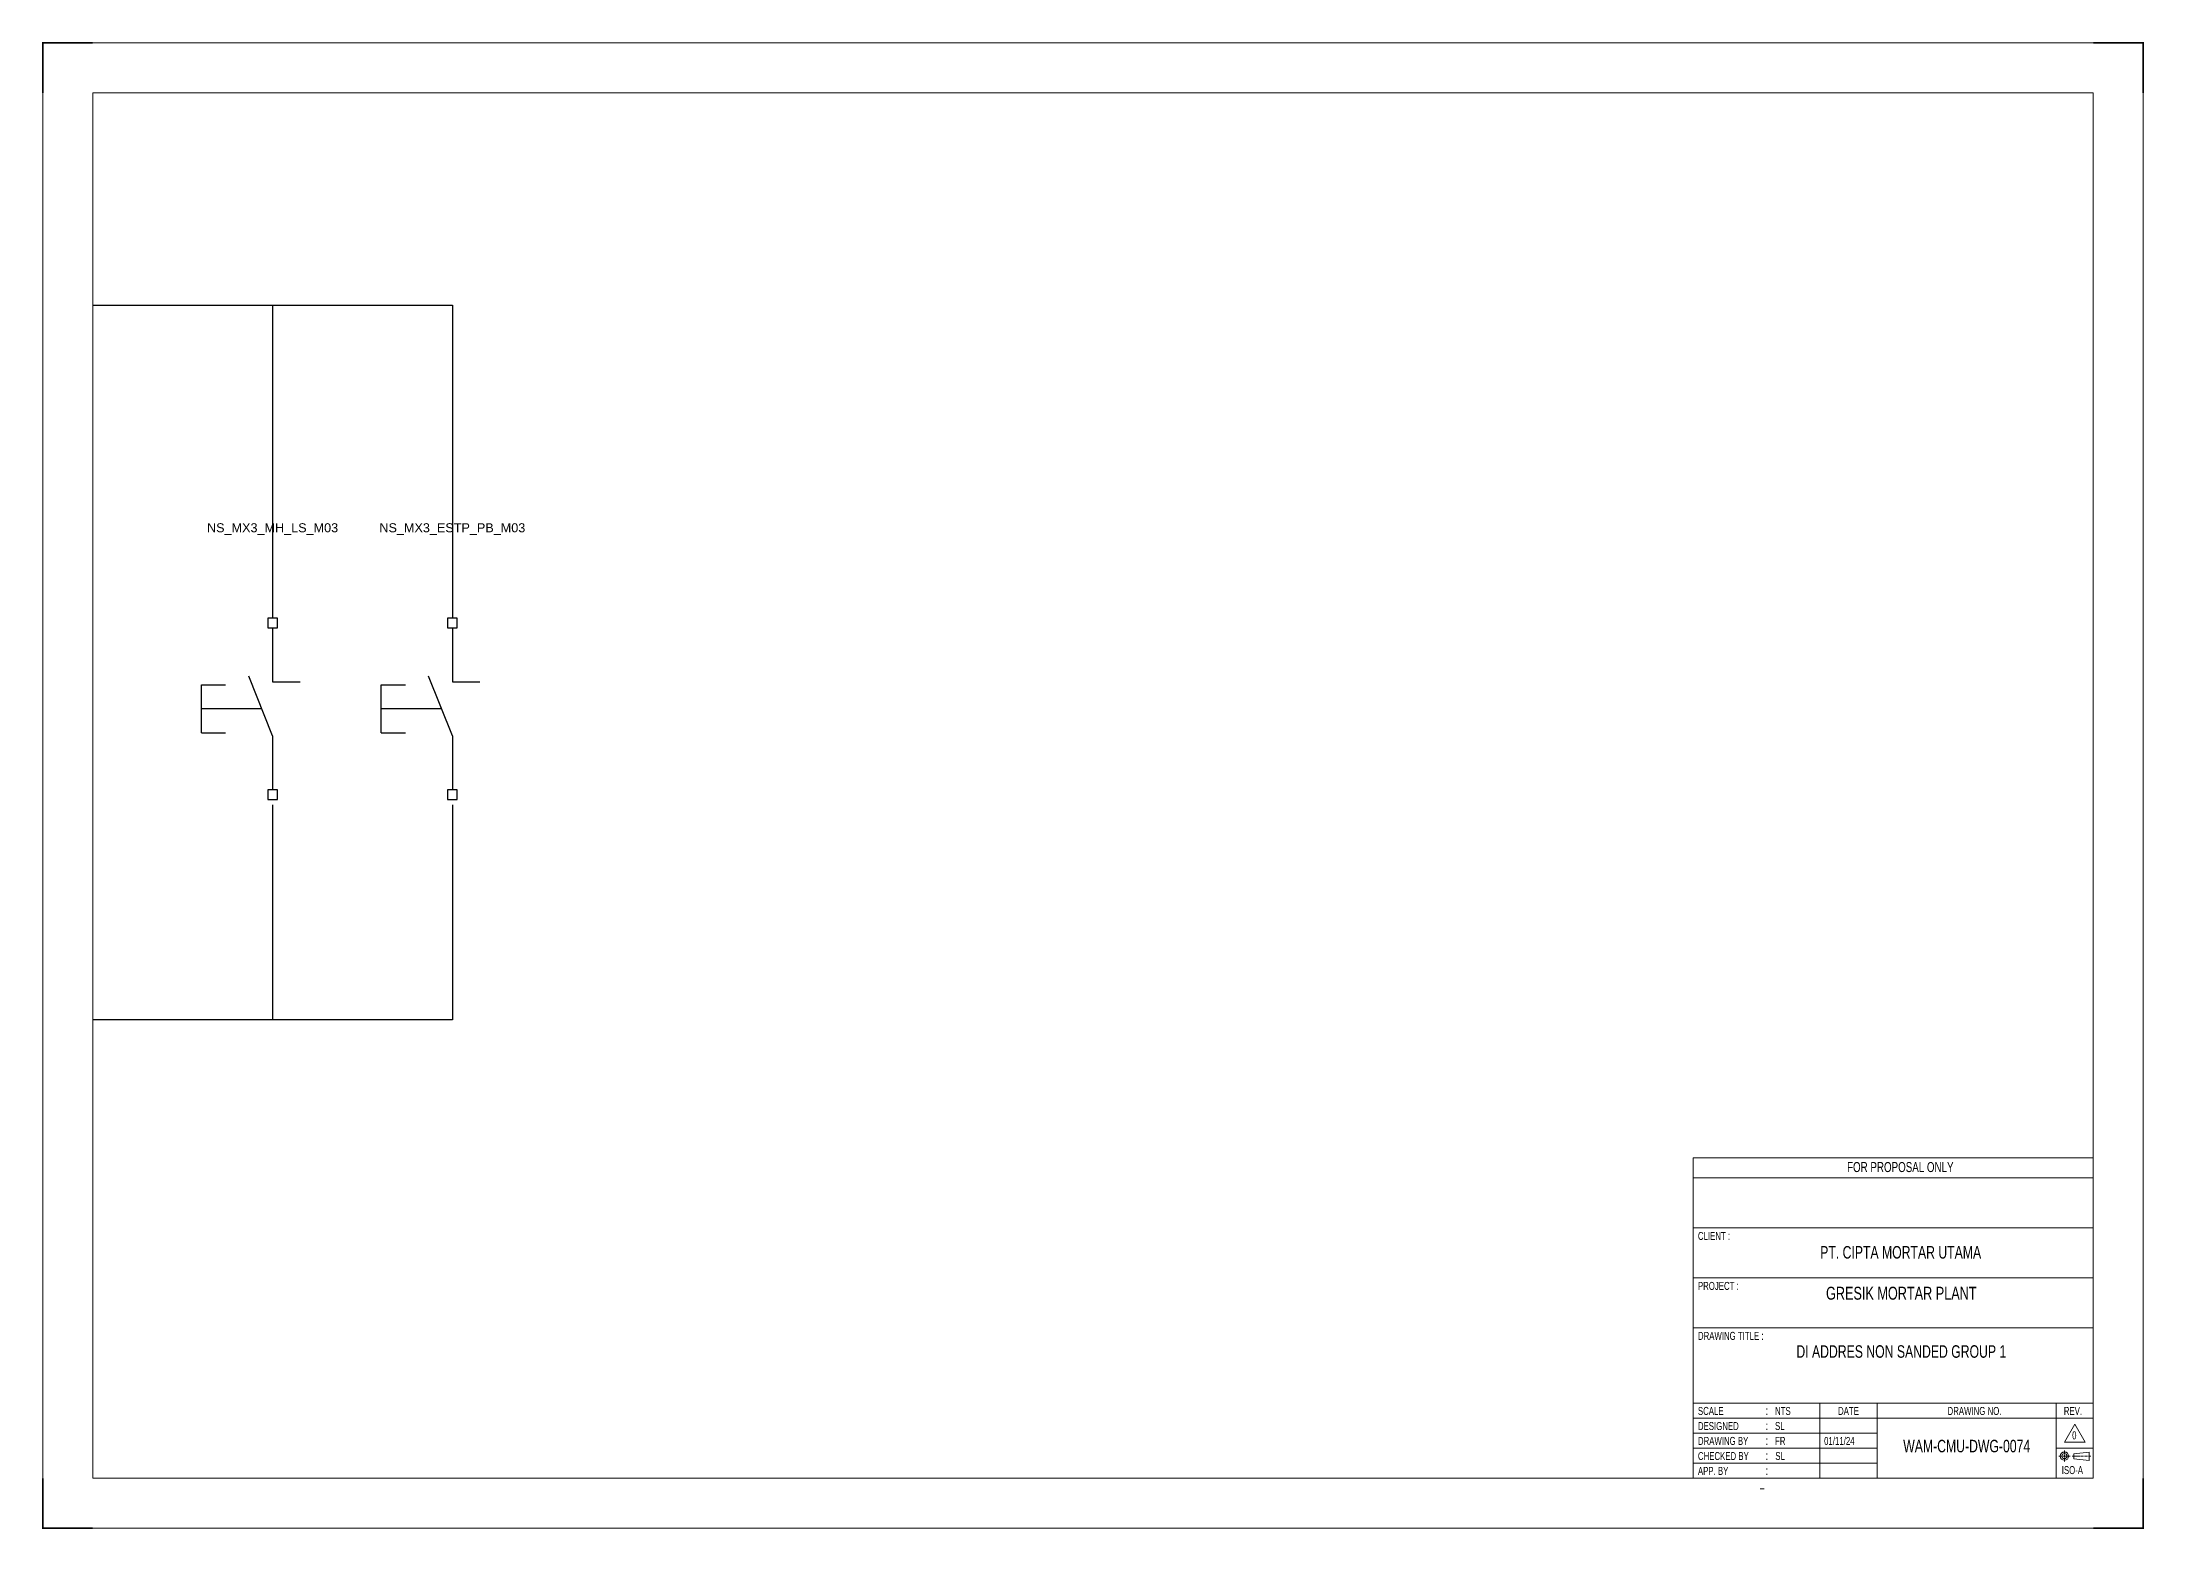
# Model space of a CAD drawing. Header units: centimetres. Extents: x 17259 to 54652, y 10858 to 53453.
# Drawn here: x 40592 to 46874, y 34615 to 39059 of the extents above; entities that cross this region are included whole.
import ezdxf
from ezdxf.enums import TextEntityAlignment as Align

# ---------------------------------------------------------------- set-up
doc = ezdxf.new("R2010")
doc.units = ezdxf.units.CM
doc.header["$MEASUREMENT"] = 0
doc.linetypes.add('CENTER', pattern=[2, 1.25, -0.25, 0.25, -0.25])
for name, color, linetype in [('1', 7, 'Continuous'), ('Etiket-Line-L', 7, 'Continuous'), ('EtIket-Line-S', 2, 'Continuous'), ('Etiket-Text-List0', 2, 'Continuous'), ('Etiket-Text-List1', 3, 'Continuous'), ('Etiket-Text-List2', 1, 'Continuous')]:
    doc.layers.add(name, color=color, linetype=linetype)
for name, color, linetype, lineweight in [('Center_line', 2, 'CENTER', 5), ('Etiket', 7, 'Continuous', 5), ('Object', 4, 'Continuous', 25)]:
    doc.layers.add(name, color=color, linetype=linetype, lineweight=lineweight)
doc.styles.add('DIM', font='romans', dxfattribs={"height": 6.096})
doc.styles.get("Standard").update_dxf_attribs({"font": 'arial.ttf'})

# ---------------------------------------------------------------- blocks, each defined once
blk = doc.blocks.new('x5 Out Line')
at = {"const_width": 0.3}
for points in [[(9.65, 286.71), (0, 286.71), (0, 277.06)], [(405.45, 277.06), (405.45, 286.71), (395.8, 286.71)], [(0, 9.65), (0, 0), (9.65, 0)], [(405.45, 9.65), (405.45, 0), (395.8, 0)]]:
    blk.add_lwpolyline(points, dxfattribs=at)
at = {"lineweight": 15}
blk.add_lwpolyline([(395.8, 9.65), (395.8, 277.06), (9.65, 277.06), (9.65, 9.65)], close=True, dxfattribs=at)
at = {"layer": 'EtIket-Line-S', "lineweight": 9, "ltscale": 0.5}
blk.add_lwpolyline([(0, 0), (405.45, 0), (405.45, 286.71), (0, 286.71)], close=True, dxfattribs=at)
blk = doc.blocks.new('A$C6CDB76E5')
at = {"lineweight": 15}
for p, q in [((-196.2, 0), (-196.2, 157.1)), ((-196.2, 157.1), (0, 157.1)), ((0, 0), (0, 157.1)), ((-196.2, 147.3), (0, 147.3)), ((-196.2, 122.8), (0, 122.8)), ((-196.2, 98.2), (0, 98.2)), ((-196.2, 73.7), (0, 73.7)), ((-196.2, 36.8), (0, 36.8)), ((-134, 0), (-134, 36.8)), ((-105.9, 0), (-105.9, 36.8)), ((-18.1, 0), (-18.1, 36.8)), ((-196.2, 29.4), (0, 29.4)), ((-196.2, 22.1), (-105.9, 22.1)), ((-196.2, 14.7), (-105.9, 14.7)), ((-18.1, 14.7), (0, 14.7)), ((-196.2, 7.4), (-105.9, 7.4))]:
    blk.add_line(p, q, dxfattribs=at)
at = {"layer": 'Center_line', "lineweight": 13}
for p, q in [((-16.9, 10.8), (-11.3, 10.8)), ((-14.1, 13.5), (-14.1, 8)), ((-10.3, 10.8), (-1.2, 10.8))]:
    blk.add_line(p, q, dxfattribs=at)
at = {"layer": 'Etiket-Line-L', "lineweight": 15}
for p, q in [((0, 0), (0, 122.6)), ((-196.2, 0), (0, 0))]:
    blk.add_line(p, q, dxfattribs=at)
blk.add_lwpolyline([(-9, 26.4), (-4, 17.7), (-14.1, 17.7)], close=True, dxfattribs=at)
at = {"layer": 'Object', "lineweight": 15}
blk.add_lwpolyline([(-9.5, 9.5), (-1.9, 8.7), (-1.9, 12.8), (-9.5, 12)], close=True, dxfattribs=at)
for radius in [2.03, 1.27]:
    blk.add_circle((-14.1, 10.8), radius, dxfattribs=at)
at = {"layer": '1', "color": 3, "lineweight": 9, "width": 0.7}
blk.add_text('ISO-A', height=3.91, dxfattribs=at).set_placement((-15.4, 2))
at = {"layer": 'Etiket-Text-List0', "lineweight": 13, "width": 0.7}
for s, height, p in [('CLIENT :', 3.92, (-193.8, 116.8)), ('PROJECT :', 3.92, (-193.8, 92.3)), ('DRAWING TITLE :', 3.923, (-193.8, 67.8)), ('SCALE', 3.92, (-193.8, 31)), (':', 4.17, (-160.6, 31)), ('DATE', 3.92, (-125.1, 31)), ('DRAWING NO.', 3.923, (-71.4, 31)), ('REV.', 3.92, (-14.4, 31)), ('DESIGNED', 3.92, (-193.8, 23.6)), (':', 4.17, (-160.6, 23.6)), ('CHECKED BY ', 3.923, (-193.8, 8.9)), ('DRAWING BY', 3.92, (-193.8, 16.3)), (':', 4.17, (-160.6, 16.3)), (':', 4.17, (-160.6, 8.9)), ('APP. BY ', 3.92, (-193.8, 1.6)), (':', 4.17, (-160.6, 1.6))]:
    blk.add_text(s, height=height, dxfattribs=at).set_placement(p)
at = {"layer": 'Etiket-Text-List1', "lineweight": 9, "width": 0.7}
for tag, p in [('1:XXXX', (-156, 31)), ('EN', (-156, 23.6)), ('DD/MM/YY', (-131.3, 23.6)), ('1', (-10.3, 19.1)), ('EN', (-156, 16.3)), ('EN', (-155.8, 8.9)), ('DD/MM/YY', (-131.3, 16.3)), ('DD/MM/YY', (-131.3, 8.9)), ('EN', (-155.7, 1.6)), ('DD/MM/YY', (-131.3, 1.6))]:
    blk.add_attdef(tag, p, '', height=3.92, dxfattribs=at)
at = {"layer": 'Etiket-Text-List2', "lineweight": 13, "width": 0.7}
for tag, height, p in [('FOR FABRICATION', 4.9, (-94.6, 150.1)), ('CLIENT_NAME', 6.13, (-94.1, 107.7)), ('PROJECT_1', 4.9, (-94.1, 87.5)), ('PROJECT_2', 4.9, (-94.1, 79.2)), ('DRAWING_TITLE1', 6.13, (-94.1, 59)), ('DRAWING_TITLE2', 6.13, (-94.1, 49.9)), ('DRAWING_TITLE3', 6.13, (-94.1, 40.1)), ('LDP-X-XXX-AR-01', 6.13, (-62, 12.7))]:
    blk.add_attdef(tag, text='', height=height, dxfattribs=at).set_placement(p, align=Align.CENTER)

msp = doc.modelspace()

# ---------------------------------------------------------------- linework, layer by layer
at = {"color": 146, "ltscale": 50, "true_color": 0x105689}
for p, q in [((40743.8, 38272.5), (41281.1, 38272.5)), ((41281.1, 38272.5), (41281.1, 37337.7)), ((41281.1, 38272.5), (41818.4, 38272.5)), ((41818.4, 38272.5), (41818.4, 37337.7)), ((41281.1, 36780.1), (41281.1, 36137)), ((41818.4, 36780.1), (41818.4, 36137)), ((41819.3, 36137), (40743.8, 36137))]:
    msp.add_line(p, q, dxfattribs=at)
at = {"ltscale": 50}
for p, q in [((41281.1, 37308.9), (41281.1, 37147.4)), ((41818.4, 37308.9), (41818.4, 37147.4)), ((41281.1, 36985.9), (41281.1, 36824.3)), ((41818.4, 36985.9), (41818.4, 36824.3))]:
    msp.add_line(p, q, dxfattribs=at)
at = {"ltscale": 500}
for p, q in [((41068.8, 36994.6), (41068.8, 37138.6)), ((41068.8, 37138.6), (41140.8, 37138.6)), ((41281.1, 36985.9), (41209.8, 37164.1)), ((41281.1, 37147.4), (41363.7, 37147.4)), ((41606.1, 36994.6), (41606.1, 37138.6)), ((41606.1, 37138.6), (41678.1, 37138.6)), ((41818.4, 36985.9), (41747.1, 37164.1)), ((41818.4, 37147.4), (41901, 37147.4)), ((41248.8, 37066.6), (41068.8, 37066.6)), ((41786.1, 37066.6), (41606.1, 37066.6)), ((41068.8, 36994.6), (41140.8, 36994.6)), ((41606.1, 36994.6), (41678.1, 36994.6))]:
    msp.add_line(p, q, dxfattribs=at)
for points in [[(41266.7, 37308.9), (41295.5, 37308.9), (41295.5, 37337.7), (41266.7, 37337.7)], [(41804, 37308.9), (41832.8, 37308.9), (41832.8, 37337.7), (41804, 37337.7)], [(41266.7, 36795.5), (41295.5, 36795.5), (41295.5, 36824.3), (41266.7, 36824.3)], [(41804, 36795.5), (41832.8, 36795.5), (41832.8, 36824.3), (41804, 36824.3)]]:
    msp.add_lwpolyline(points, close=True, dxfattribs=at)

# ---------------------------------------------------------------- block references
at = {"layer": 'Etiket', "lineweight": 0}
ref = msp.add_blockref('A$C6CDB76E5', (46722.7, 34767.2), dxfattribs=dict(at, xscale=6.095870930054101, yscale=6.095870930054101, zscale=6.095870930054101))
ref.add_attrib('FOR FABRICATION', 'FOR PROPOSAL ONLY', dxfattribs={"layer": 'Etiket-Text-List2', "lineweight": 13, "height": 29.894, "width": 0.7}).set_placement((46146.2, 35682.1), align=Align.CENTER)
ref.add_attrib('CLIENT_NAME', 'PT. CIPTA MORTAR UTAMA', dxfattribs={"layer": 'Etiket-Text-List2', "lineweight": 13, "height": 37.368, "width": 0.7}).set_placement((46147.3, 35423.6), align=Align.CENTER)
ref.add_attrib('PROJECT_1', 'GRESIK MORTAR PLANT', dxfattribs={"layer": 'Etiket-Text-List2', "lineweight": 13, "height": 38.709, "width": 0.7}).set_placement((46149.2, 35300.6), align=Align.CENTER)
ref.add_attrib('DRAWING_TITLE1', 'DI ADDRES NON SANDED GROUP 1', dxfattribs={"layer": 'Etiket-Text-List2', "lineweight": 13, "height": 37.368, "width": 0.7}).set_placement((46149.2, 35127.1), align=Align.CENTER)
ref.add_attrib('1:XXXX', 'NTS', (45771.8, 34956.1), dxfattribs={"layer": 'Etiket-Text-List1', "lineweight": 13, "height": 23.92, "width": 0.7})
ref.add_attrib('EN', 'SL', (45771.8, 34911.3), dxfattribs={"layer": 'Etiket-Text-List1', "lineweight": 13, "height": 23.92, "width": 0.7})
ref.add_attrib('EN', 'FR', (45771.8, 34866.5), dxfattribs={"layer": 'Etiket-Text-List1', "lineweight": 13, "height": 23.92, "width": 0.7})
ref.add_attrib('DD/MM/YY', '01/11/24', (45918.5, 34866.5), dxfattribs={"layer": 'Etiket-Text-List1', "lineweight": 13, "height": 23.92, "width": 0.7})
ref.add_attrib('EN', 'SL', (45772.6, 34821.6), dxfattribs={"layer": 'Etiket-Text-List1', "lineweight": 13, "height": 23.92, "width": 0.7})
ref.add_attrib('LDP-X-XXX-AR-01', 'WAM-CMU-DWG-0074', dxfattribs={"layer": 'Etiket-Text-List2', "lineweight": 15, "height": 37.368, "width": 0.7}).set_placement((46344.7, 34844.5), align=Align.CENTER)
ref.add_attrib('1', '0', (46659.8, 34883.3), dxfattribs={"layer": 'Etiket-Text-List1', "lineweight": 13, "height": 23.9, "width": 0.7})
at = {"layer": 'Etiket-Line-L', "lineweight": 0}
ref = msp.add_blockref('x5 Out Line', (40594.3, 34617.7), dxfattribs=dict(at, xscale=15.48351216233742, yscale=15.48351216233742, zscale=15.48351216233742))
ref.add_attrib('FILE_NAME', '-', (45724.5, 34725.7), dxfattribs={"layer": 'Etiket-Text-List1', "lineweight": 13, "height": 21.7, "style": 'DIM', "width": 0.7})

# ---------------------------------------------------------------- texts
at = {"ltscale": 50}
for s, p in [('NS_MX3_MH_LS_M03', (41281.1, 37607.7)), ('NS_MX3_ESTP_PB_M03', (41818.4, 37607.7))]:
    msp.add_text(s, height=27, dxfattribs=at).set_placement(p, align=Align.MIDDLE_CENTER)

doc.saveas('drawing.dxf')
